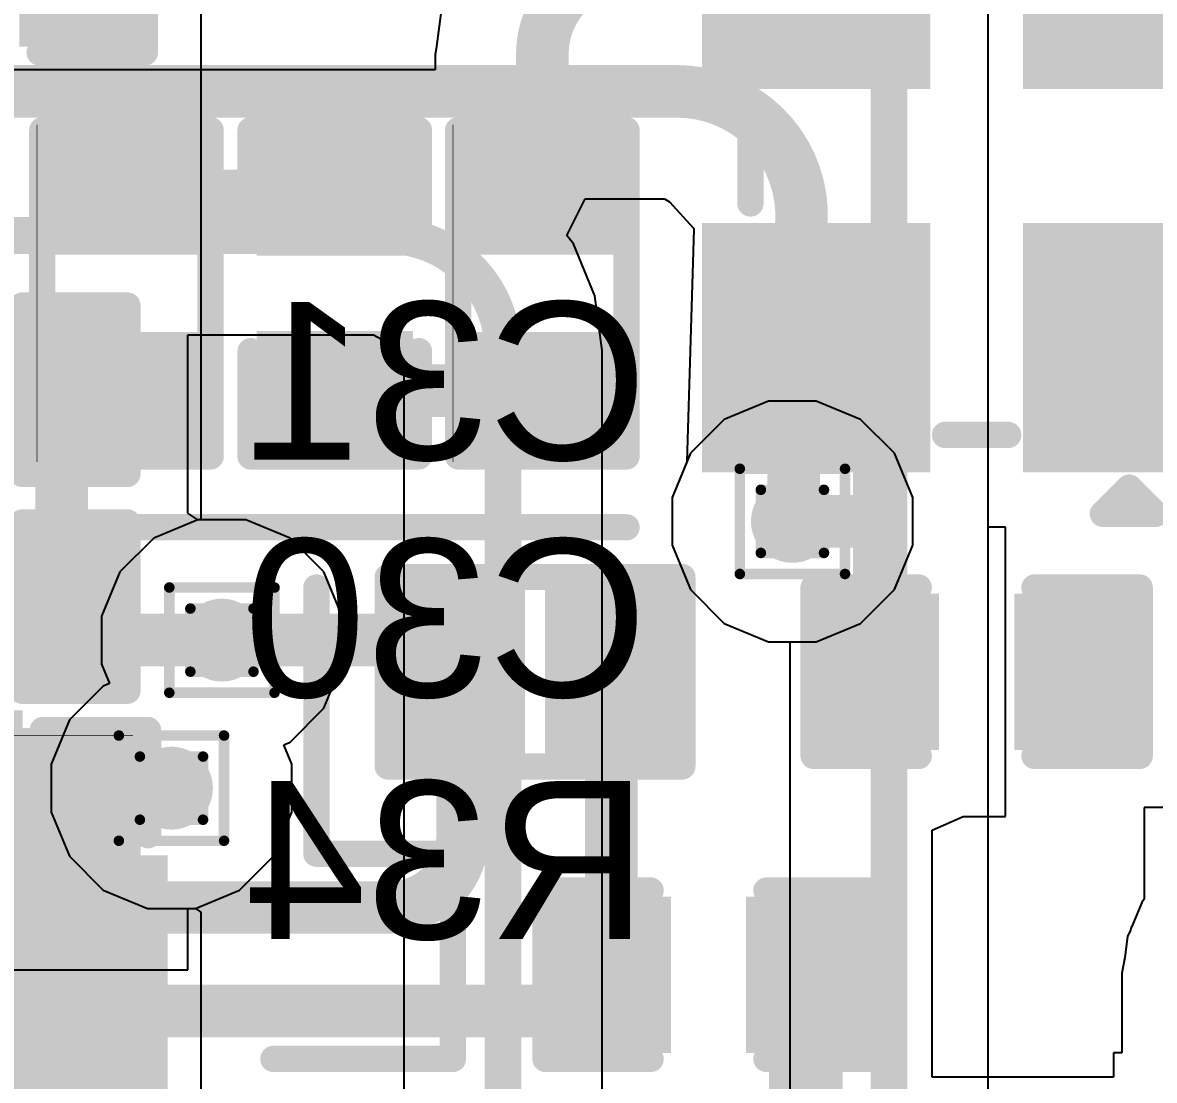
# Model space of a CAD drawing. Header units: inches. Extents: x -12 to 5357, y -8 to 5291.
# Drawn here: x 31.7 to 37.17, y 32.74 to 37.85 of the extents above; entities that cross this region are included whole.
import ezdxf

# ---------------------------------------------------------------- set-up
doc = ezdxf.new("R2010")
doc.units = ezdxf.units.IN
for name, color, linetype in [('Bottom Layer', 5, 'Continuous'), ('Bottom Overlay', 54, 'Continuous'), ('Bottom Paste', 16, 'Continuous'), ('Bottom Solder', 6, 'Continuous'), ('Drill Drawing', 1, 'Continuous'), ('Ground', 16, 'Continuous'), ('Power', 76, 'Continuous'), ('Top Layer', 1, 'Continuous'), ('Top Overlay', 2, 'Continuous'), ('Top Paste', 8, 'Continuous'), ('Top Solder', 216, 'Continuous'), ('Via Holes', 16, 'Continuous')]:
    doc.layers.add(name, color=color, linetype=linetype)
doc.styles.add('Arial', font='', dxfattribs={"height": 0.2})
doc.styles.get('Arial').set_extended_font_data('Arial')

# ---------------------------------------------------------------- blocks, each defined once
blk = doc.blocks.new('SMD2520_4P_2')
at = {"layer": 'Top Layer'}
for points in [[(-1.425, 1.225), (-0.425, 1.225), (-0.425, 0.325), (-1.425, 0.325)], [(0.425, 1.225), (1.425, 1.225), (1.425, 0.325), (0.425, 0.325)], [(-1.425, -0.325), (-0.425, -0.325), (-0.425, -1.225), (-1.425, -1.225)], [(0.425, -0.325), (1.425, -0.325), (1.425, -1.225), (0.425, -1.225)]]:
    blk.add_hatch(color=1, dxfattribs=at).paths.add_polyline_path(points)
at = {"layer": 'Top Paste'}
for points in [[(-1.425, 1.225), (-0.425, 1.225), (-0.425, 0.325), (-1.425, 0.325)], [(0.425, 1.225), (1.425, 1.225), (1.425, 0.325), (0.425, 0.325)], [(-1.425, -0.325), (-0.425, -0.325), (-0.425, -1.225), (-1.425, -1.225)], [(0.425, -0.325), (1.425, -0.325), (1.425, -1.225), (0.425, -1.225)]]:
    blk.add_hatch(color=8, dxfattribs=at).paths.add_polyline_path(points)
at = {"layer": 'Top Solder'}
for points in [[(-1.5266, 1.3266), (-0.3234, 1.3266), (-0.3234, 0.2234), (-1.5266, 0.2234)], [(0.3234, 1.3266), (1.5266, 1.3266), (1.5266, 0.2234), (0.3234, 0.2234)], [(-1.5266, -0.2234), (-0.3234, -0.2234), (-0.3234, -1.3266), (-1.5266, -1.3266)], [(0.3234, -0.2234), (1.5266, -0.2234), (1.5266, -1.3266), (0.3234, -1.3266)]]:
    blk.add_hatch(color=216, dxfattribs=at).paths.add_polyline_path(points)
at = {"layer": 'Top Overlay', "const_width": 0.127}
for points in [[(-0.2286, 1.0922), (0.2032, 1.0922)], [(-1.3462, 0.1524), (-1.3462, -0.1524)], [(1.3462, 0.1524), (1.3462, -0.1524)], [(-1.7272, -0.6096), (-1.6002, -0.7366)], [(-1.7272, -0.6096), (-1.7272, -0.8636)], [(-1.6002, -0.7366), (-1.7272, -0.8636)], [(-0.2286, -1.0922), (0.2032, -1.0922)]]:
    blk.add_lwpolyline(points, dxfattribs=at)
at = {"layer": 'Top Overlay', "const_width": 0.0635}
for points in [[(-0.2604, 1.0922, 1), (-0.1968, 1.0922, 1)], [(0.1714, 1.0922, 1), (0.2349, 1.0922, 1)], [(-1.378, 0.1524, 1), (-1.3144, 0.1524, 1)], [(1.3144, 0.1524, 1), (1.378, 0.1524, 1)], [(-1.378, -0.1524, 1), (-1.3144, -0.1524, 1)], [(1.3144, -0.1524, 1), (1.378, -0.1524, 1)], [(-1.759, -0.6096, 1), (-1.6954, -0.6096, 1)], [(-1.759, -0.6096, 1), (-1.6954, -0.6096, 1)], [(-1.632, -0.7366, 1), (-1.5684, -0.7366, 1)], [(-1.632, -0.7366, 1), (-1.5684, -0.7366, 1)], [(-1.759, -0.8636, 1), (-1.6954, -0.8636, 1)], [(-1.759, -0.8636, 1), (-1.6954, -0.8636, 1)], [(-0.2604, -1.0922, 1), (-0.1968, -1.0922, 1)], [(0.1714, -1.0922, 1), (0.2349, -1.0922, 1)]]:
    blk.add_lwpolyline(points, format="xyb", close=True, dxfattribs=at)
blk = doc.blocks.new('R___0402_3')
at = {"layer": 'Top Layer'}
for points in [[(-0.6985, -0.3175), (-0.6985, 0.3175), (-0.2413, 0.3175), (-0.2413, -0.3175)], [(0.2413, -0.3175), (0.2413, 0.3175), (0.6985, 0.3175), (0.6985, -0.3175)]]:
    blk.add_hatch(color=1, dxfattribs=at).paths.add_polyline_path(points)
at = {"layer": 'Top Paste'}
for points in [[(-0.6985, -0.3175), (-0.6985, 0.3175), (-0.2413, 0.3175), (-0.2413, -0.3175)], [(0.2413, -0.3175), (0.2413, 0.3175), (0.6985, 0.3175), (0.6985, -0.3175)]]:
    blk.add_hatch(color=8, dxfattribs=at).paths.add_polyline_path(points)
at = {"layer": 'Top Solder'}
for points in [[(-0.7535, -0.3725), (-0.7535, 0.3725), (-0.1863, 0.3725), (-0.1863, -0.3725)], [(0.1863, -0.3725), (0.1863, 0.3725), (0.7535, 0.3725), (0.7535, -0.3725)]]:
    blk.add_hatch(color=216, dxfattribs=at).paths.add_polyline_path(points)
at = {"layer": 'Top Overlay'}
for points, const_width in [([(-0.7874, -0.4064), (-0.7874, 0.4064)], 0.127), ([(0.7874, 0.4064), (-0.7874, 0.4064)], 0.127), ([(0.7874, -0.4064), (0.7874, 0.4064)], 0.127), ([(0.7874, -0.4064), (-0.7874, -0.4064)], 0.127), ([(0.8128, -0.4318), (-0.8128, -0.4318)], 0.00323)]:
    blk.add_lwpolyline(points, dxfattribs=dict(at, const_width=const_width))
for points, const_width in [([(-0.8191, 0.4064, 1), (-0.7556, 0.4064, 1)], 0.0635), ([(-0.8191, 0.4064, 1), (-0.7556, 0.4064, 1)], 0.0635), ([(0.7556, 0.4064, 1), (0.8191, 0.4064, 1)], 0.0635), ([(0.7556, 0.4064, 1), (0.8191, 0.4064, 1)], 0.0635), ([(-0.8191, -0.4064, 1), (-0.7556, -0.4064, 1)], 0.0635), ([(-0.8191, -0.4064, 1), (-0.7556, -0.4064, 1)], 0.0635), ([(0.7556, -0.4064, 1), (0.8191, -0.4064, 1)], 0.0635), ([(0.7556, -0.4064, 1), (0.8191, -0.4064, 1)], 0.0635), ([(-0.8136, -0.4318, 1), (-0.812, -0.4318, 1)], 0.00161), ([(0.812, -0.4318, 1), (0.8136, -0.4318, 1)], 0.00161)]:
    blk.add_lwpolyline(points, format="xyb", close=True, dxfattribs=dict(at, const_width=const_width))
blk = doc.blocks.new('C___0402_B_13')
at = {"layer": 'Bottom Layer'}
for points in [[(-0.2413, 0.3175), (-0.2413, -0.3175), (-0.6985, -0.3175), (-0.6985, 0.3175)], [(0.6985, 0.3175), (0.6985, -0.3175), (0.2413, -0.3175), (0.2413, 0.3175)]]:
    blk.add_hatch(color=5, dxfattribs=at).paths.add_polyline_path(points)
at = {"layer": 'Bottom Paste'}
for points in [[(-0.2413, 0.3175), (-0.2413, -0.3175), (-0.6985, -0.3175), (-0.6985, 0.3175)], [(0.6985, 0.3175), (0.6985, -0.3175), (0.2413, -0.3175), (0.2413, 0.3175)]]:
    blk.add_hatch(color=16, dxfattribs=at).paths.add_polyline_path(points)
at = {"layer": 'Bottom Solder'}
for points in [[(-0.1813, 0.3775), (-0.1813, -0.3775), (-0.7585, -0.3775), (-0.7585, 0.3775)], [(0.7585, 0.3775), (0.7585, -0.3775), (0.1813, -0.3775), (0.1813, 0.3775)]]:
    blk.add_hatch(color=6, dxfattribs=at).paths.add_polyline_path(points)
at = {"layer": 'Bottom Overlay', "const_width": 0.127}
for points in [[(-0.7874, -0.4064), (-0.7874, 0.4064)], [(-0.7874, 0.4064), (-0.2794, 0.4064)], [(0.2794, 0.4064), (0.7874, 0.4064)], [(0.7874, -0.4064), (0.7874, 0.4064)], [(-0.7874, -0.4064), (-0.2794, -0.4064)], [(0.2794, -0.4064), (0.7874, -0.4064)]]:
    blk.add_lwpolyline(points, dxfattribs=at)
at = {"layer": 'Bottom Overlay', "const_width": 0.0635}
for points in [[(-0.8191, 0.4064, 1), (-0.7556, 0.4064, 1)], [(-0.8191, 0.4064, 1), (-0.7556, 0.4064, 1)], [(-0.3112, 0.4064, 1), (-0.2477, 0.4064, 1)], [(0.2477, 0.4064, 1), (0.3111, 0.4064, 1)], [(0.7557, 0.4064, 1), (0.8192, 0.4064, 1)], [(0.7557, 0.4064, 1), (0.8192, 0.4064, 1)], [(-0.8191, -0.4064, 1), (-0.7556, -0.4064, 1)], [(-0.8191, -0.4064, 1), (-0.7556, -0.4064, 1)], [(-0.3112, -0.4064, 1), (-0.2477, -0.4064, 1)], [(0.2477, -0.4064, 1), (0.3111, -0.4064, 1)], [(0.7557, -0.4064, 1), (0.8192, -0.4064, 1)], [(0.7557, -0.4064, 1), (0.8192, -0.4064, 1)]]:
    blk.add_lwpolyline(points, format="xyb", close=True, dxfattribs=at)
blk = doc.blocks.new('48_UFQFPN_7_7__19')
at = {"layer": 'Top Layer'}
for points in [[(2.1, -3.6), (2.1, -3.05), (2.4, -3.05), (2.4, -3.6)], [(2.6, -3.6), (2.6, -3.05), (2.9, -3.05), (2.9, -3.6)]]:
    blk.add_hatch(color=1, dxfattribs=at).paths.add_polyline_path(points)
at = {"layer": 'Top Paste'}
for points in [[(2.1, -3.6), (2.1, -3.05), (2.4, -3.05), (2.4, -3.6)], [(2.6, -3.6), (2.6, -3.05), (2.9, -3.05), (2.9, -3.6)]]:
    blk.add_hatch(color=8, dxfattribs=at).paths.add_polyline_path(points)
at = {"layer": 'Top Solder'}
for points in [[(3.7016, -3.0016), (2.9484, -3.0016), (2.9484, -2.4984), (3.7016, -2.4984)], [(1.4984, -3.7016), (1.4984, -2.9484), (2.0016, -2.9484), (2.0016, -3.7016)], [(1.9984, -3.7016), (1.9984, -2.9484), (2.5016, -2.9484), (2.5016, -3.7016)], [(2.4984, -3.7016), (2.4984, -2.9484), (3.0016, -2.9484), (3.0016, -3.7016)]]:
    blk.add_hatch(color=216, dxfattribs=at).paths.add_polyline_path(points)
at = {"layer": 'Top Overlay', "const_width": 0.127}
for points in [[(3.6068, -3.0988), (3.6068, -3.6068)], [(3.0988, -3.6068), (3.6068, -3.6068)]]:
    blk.add_lwpolyline(points, dxfattribs=at)
at = {"layer": 'Top Overlay', "const_width": 0.0635}
for points in [[(3.5751, -3.0988, 1), (3.6386, -3.0988, 1)], [(3.0671, -3.6068, 1), (3.1306, -3.6068, 1)], [(3.5751, -3.6068, 1), (3.6386, -3.6068, 1)], [(3.5751, -3.6068, 1), (3.6386, -3.6068, 1)]]:
    blk.add_lwpolyline(points, format="xyb", close=True, dxfattribs=at)
blk = doc.blocks.new('R___0402_33')
at = {"layer": 'Top Layer'}
for points in [[(-0.6985, -0.3175), (-0.6985, 0.3175), (-0.2413, 0.3175), (-0.2413, -0.3175)], [(0.2413, -0.3175), (0.2413, 0.3175), (0.6985, 0.3175), (0.6985, -0.3175)]]:
    blk.add_hatch(color=1, dxfattribs=at).paths.add_polyline_path(points)
at = {"layer": 'Top Paste'}
for points in [[(-0.6985, -0.3175), (-0.6985, 0.3175), (-0.2413, 0.3175), (-0.2413, -0.3175)], [(0.2413, -0.3175), (0.2413, 0.3175), (0.6985, 0.3175), (0.6985, -0.3175)]]:
    blk.add_hatch(color=8, dxfattribs=at).paths.add_polyline_path(points)
at = {"layer": 'Top Solder'}
for points in [[(-0.7535, -0.3725), (-0.7535, 0.3725), (-0.1863, 0.3725), (-0.1863, -0.3725)], [(0.1863, -0.3725), (0.1863, 0.3725), (0.7535, 0.3725), (0.7535, -0.3725)]]:
    blk.add_hatch(color=216, dxfattribs=at).paths.add_polyline_path(points)
at = {"layer": 'Top Overlay'}
for points, const_width in [([(0.7874, 0.4064), (-0.7874, 0.4064)], 0.127), ([(-0.7874, -0.4064), (-0.7874, 0.4064)], 0.127), ([(0.7874, -0.4064), (0.7874, 0.4064)], 0.127), ([(0.7874, -0.4064), (-0.7874, -0.4064)], 0.127), ([(0.8128, -0.4318), (-0.8128, -0.4318)], 0.00323)]:
    blk.add_lwpolyline(points, dxfattribs=dict(at, const_width=const_width))
for points, const_width in [([(-0.8191, 0.4064, 1), (-0.7556, 0.4064, 1)], 0.0635), ([(-0.8191, 0.4064, 1), (-0.7556, 0.4064, 1)], 0.0635), ([(0.7556, 0.4064, 1), (0.8191, 0.4064, 1)], 0.0635), ([(0.7556, 0.4064, 1), (0.8191, 0.4064, 1)], 0.0635), ([(-0.8191, -0.4064, 1), (-0.7556, -0.4064, 1)], 0.0635), ([(-0.8191, -0.4064, 1), (-0.7556, -0.4064, 1)], 0.0635), ([(0.7556, -0.4064, 1), (0.8191, -0.4064, 1)], 0.0635), ([(0.7556, -0.4064, 1), (0.8191, -0.4064, 1)], 0.0635), ([(-0.8136, -0.4318, 1), (-0.812, -0.4318, 1)], 0.00161), ([(0.812, -0.4318, 1), (0.8136, -0.4318, 1)], 0.00161)]:
    blk.add_lwpolyline(points, format="xyb", close=True, dxfattribs=dict(at, const_width=const_width))
blk = doc.blocks.new('R___0402_B_35')
at = {"layer": 'Bottom Layer'}
for points in [[(-0.2413, 0.3175), (-0.2413, -0.3175), (-0.6985, -0.3175), (-0.6985, 0.3175)], [(0.6985, 0.3175), (0.6985, -0.3175), (0.2413, -0.3175), (0.2413, 0.3175)]]:
    blk.add_hatch(color=5, dxfattribs=at).paths.add_polyline_path(points)
at = {"layer": 'Bottom Paste'}
for points in [[(-0.2413, 0.3175), (-0.2413, -0.3175), (-0.6985, -0.3175), (-0.6985, 0.3175)], [(0.6985, 0.3175), (0.6985, -0.3175), (0.2413, -0.3175), (0.2413, 0.3175)]]:
    blk.add_hatch(color=16, dxfattribs=at).paths.add_polyline_path(points)
at = {"layer": 'Bottom Solder'}
for points in [[(-0.1863, 0.3725), (-0.1863, -0.3725), (-0.7535, -0.3725), (-0.7535, 0.3725)], [(0.7535, 0.3725), (0.7535, -0.3725), (0.1863, -0.3725), (0.1863, 0.3725)]]:
    blk.add_hatch(color=6, dxfattribs=at).paths.add_polyline_path(points)
at = {"layer": 'Bottom Overlay'}
for points, const_width in [([(-0.7874, 0.4064), (0.7874, 0.4064)], 0.127), ([(-0.7874, -0.4064), (-0.7874, 0.4064)], 0.127), ([(0.7874, -0.4064), (0.7874, 0.4064)], 0.127), ([(-0.8128, 0.4318), (0.8128, 0.4318)], 0.00323), ([(-0.7874, -0.4064), (0.7874, -0.4064)], 0.127)]:
    blk.add_lwpolyline(points, dxfattribs=dict(at, const_width=const_width))
for points, const_width in [([(-0.8191, 0.4064, 1), (-0.7556, 0.4064, 1)], 0.0635), ([(-0.8191, 0.4064, 1), (-0.7556, 0.4064, 1)], 0.0635), ([(0.7556, 0.4064, 1), (0.8191, 0.4064, 1)], 0.0635), ([(0.7556, 0.4064, 1), (0.8191, 0.4064, 1)], 0.0635), ([(-0.8136, 0.4318, 1), (-0.812, 0.4318, 1)], 0.00161), ([(0.812, 0.4318, 1), (0.8136, 0.4318, 1)], 0.00161), ([(-0.8191, -0.4064, 1), (-0.7556, -0.4064, 1)], 0.0635), ([(-0.8191, -0.4064, 1), (-0.7556, -0.4064, 1)], 0.0635), ([(0.7556, -0.4064, 1), (0.8191, -0.4064, 1)], 0.0635), ([(0.7556, -0.4064, 1), (0.8191, -0.4064, 1)], 0.0635)]:
    blk.add_lwpolyline(points, format="xyb", close=True, dxfattribs=dict(at, const_width=const_width))
blk = doc.blocks.new('IND_0402_66')
at = {"layer": 'Top Layer'}
for points in [[(-0.55, 0.3), (-0.15, 0.3), (-0.15, -0.3), (-0.55, -0.3)], [(0.15, 0.3), (0.55, 0.3), (0.55, -0.3), (0.15, -0.3)]]:
    blk.add_hatch(color=1, dxfattribs=at).paths.add_polyline_path(points)
at = {"layer": 'Top Paste'}
for points in [[(-0.55, 0.3), (-0.15, 0.3), (-0.15, -0.3), (-0.55, -0.3)], [(0.15, 0.3), (0.55, 0.3), (0.55, -0.3), (0.15, -0.3)]]:
    blk.add_hatch(color=8, dxfattribs=at).paths.add_polyline_path(points)
at = {"layer": 'Top Solder'}
for points in [[(-0.6516, 0.4016), (-0.0484, 0.4016), (-0.0484, -0.4016), (-0.6516, -0.4016)], [(0.0484, 0.4016), (0.6516, 0.4016), (0.6516, -0.4016), (0.0484, -0.4016)]]:
    blk.add_hatch(color=216, dxfattribs=at).paths.add_polyline_path(points)
at = {"layer": 'Top Overlay', "const_width": 0.127}
for points in [[(-0.7112, 0.4572), (-0.7112, -0.4572)], [(-0.3048, 0.4572), (-0.7112, 0.4572)], [(0.7112, 0.4572), (-0.3048, 0.4572)], [(0.7112, 0.4572), (0.7112, -0.4572)], [(-0.3048, -0.4572), (-0.7112, -0.4572)], [(0.7112, -0.4572), (-0.3048, -0.4572)]]:
    blk.add_lwpolyline(points, dxfattribs=at)
at = {"layer": 'Top Overlay', "const_width": 0.0635}
for points in [[(-0.7429, 0.4572, 1), (-0.6794, 0.4572, 1)], [(-0.7429, 0.4572, 1), (-0.6794, 0.4572, 1)], [(-0.3366, 0.4572, 1), (-0.2731, 0.4572, 1)], [(-0.3366, 0.4572, 1), (-0.2731, 0.4572, 1)], [(0.6794, 0.4572, 1), (0.7429, 0.4572, 1)], [(0.6794, 0.4572, 1), (0.7429, 0.4572, 1)], [(-0.7429, -0.4572, 1), (-0.6794, -0.4572, 1)], [(-0.7429, -0.4572, 1), (-0.6794, -0.4572, 1)], [(-0.3366, -0.4572, 1), (-0.2731, -0.4572, 1)], [(-0.3366, -0.4572, 1), (-0.2731, -0.4572, 1)], [(0.6794, -0.4572, 1), (0.7429, -0.4572, 1)], [(0.6794, -0.4572, 1), (0.7429, -0.4572, 1)]]:
    blk.add_lwpolyline(points, format="xyb", close=True, dxfattribs=at)
blk = doc.blocks.new('C___0402_86')
at = {"layer": 'Top Layer'}
for points in [[(-0.6985, -0.3175), (-0.6985, 0.3175), (-0.2413, 0.3175), (-0.2413, -0.3175)], [(0.2413, -0.3175), (0.2413, 0.3175), (0.6985, 0.3175), (0.6985, -0.3175)]]:
    blk.add_hatch(color=1, dxfattribs=at).paths.add_polyline_path(points)
at = {"layer": 'Top Paste'}
for points in [[(-0.6985, -0.3175), (-0.6985, 0.3175), (-0.2413, 0.3175), (-0.2413, -0.3175)], [(0.2413, -0.3175), (0.2413, 0.3175), (0.6985, 0.3175), (0.6985, -0.3175)]]:
    blk.add_hatch(color=8, dxfattribs=at).paths.add_polyline_path(points)
at = {"layer": 'Top Solder'}
for points in [[(-0.7585, -0.3775), (-0.7585, 0.3775), (-0.1813, 0.3775), (-0.1813, -0.3775)], [(0.1813, -0.3775), (0.1813, 0.3775), (0.7585, 0.3775), (0.7585, -0.3775)]]:
    blk.add_hatch(color=216, dxfattribs=at).paths.add_polyline_path(points)
at = {"layer": 'Top Overlay', "const_width": 0.127}
for points in [[(-0.7874, 0.4064), (-0.7874, -0.4064)], [(-0.2794, 0.4064), (-0.7874, 0.4064)], [(0.7874, 0.4064), (0.2794, 0.4064)], [(0.7874, 0.4064), (0.7874, -0.4064)], [(-0.2794, -0.4064), (-0.7874, -0.4064)], [(0.7874, -0.4064), (0.2794, -0.4064)]]:
    blk.add_lwpolyline(points, dxfattribs=at)
at = {"layer": 'Top Overlay', "const_width": 0.0635}
for points in [[(-0.8191, 0.4064, 1), (-0.7556, 0.4064, 1)], [(-0.8191, 0.4064, 1), (-0.7556, 0.4064, 1)], [(-0.3111, 0.4064, 1), (-0.2477, 0.4064, 1)], [(0.2477, 0.4064, 1), (0.3111, 0.4064, 1)], [(0.7556, 0.4064, 1), (0.8191, 0.4064, 1)], [(0.7556, 0.4064, 1), (0.8191, 0.4064, 1)], [(-0.8191, -0.4064, 1), (-0.7556, -0.4064, 1)], [(-0.8191, -0.4064, 1), (-0.7556, -0.4064, 1)], [(-0.3111, -0.4064, 1), (-0.2477, -0.4064, 1)], [(0.2477, -0.4064, 1), (0.3111, -0.4064, 1)], [(0.7556, -0.4064, 1), (0.8191, -0.4064, 1)], [(0.7556, -0.4064, 1), (0.8191, -0.4064, 1)]]:
    blk.add_lwpolyline(points, format="xyb", close=True, dxfattribs=at)
blk = doc.blocks.new('C___0402_87')
at = {"layer": 'Top Layer'}
for points in [[(-0.6985, -0.3175), (-0.6985, 0.3175), (-0.2413, 0.3175), (-0.2413, -0.3175)], [(0.2413, -0.3175), (0.2413, 0.3175), (0.6985, 0.3175), (0.6985, -0.3175)]]:
    blk.add_hatch(color=1, dxfattribs=at).paths.add_polyline_path(points)
at = {"layer": 'Top Paste'}
for points in [[(-0.6985, -0.3175), (-0.6985, 0.3175), (-0.2413, 0.3175), (-0.2413, -0.3175)], [(0.2413, -0.3175), (0.2413, 0.3175), (0.6985, 0.3175), (0.6985, -0.3175)]]:
    blk.add_hatch(color=8, dxfattribs=at).paths.add_polyline_path(points)
at = {"layer": 'Top Solder'}
for points in [[(-0.7585, -0.3775), (-0.7585, 0.3775), (-0.1813, 0.3775), (-0.1813, -0.3775)], [(0.1813, -0.3775), (0.1813, 0.3775), (0.7585, 0.3775), (0.7585, -0.3775)]]:
    blk.add_hatch(color=216, dxfattribs=at).paths.add_polyline_path(points)
at = {"layer": 'Top Overlay', "const_width": 0.127}
for points in [[(-0.7874, 0.4064), (-0.7874, -0.4064)], [(-0.7874, 0.4064), (-0.2794, 0.4064)], [(0.2794, 0.4064), (0.7874, 0.4064)], [(0.7874, 0.4064), (0.7874, -0.4064)], [(-0.7874, -0.4064), (-0.2794, -0.4064)], [(0.2794, -0.4064), (0.7874, -0.4064)]]:
    blk.add_lwpolyline(points, dxfattribs=at)
at = {"layer": 'Top Overlay', "const_width": 0.0635}
for points in [[(-0.8191, 0.4064, 1), (-0.7556, 0.4064, 1)], [(-0.8191, 0.4064, 1), (-0.7556, 0.4064, 1)], [(-0.3111, 0.4064, 1), (-0.2477, 0.4064, 1)], [(0.2477, 0.4064, 1), (0.3111, 0.4064, 1)], [(0.7556, 0.4064, 1), (0.8191, 0.4064, 1)], [(0.7556, 0.4064, 1), (0.8191, 0.4064, 1)], [(-0.8191, -0.4064, 1), (-0.7556, -0.4064, 1)], [(-0.8191, -0.4064, 1), (-0.7556, -0.4064, 1)], [(-0.3111, -0.4064, 1), (-0.2477, -0.4064, 1)], [(0.2477, -0.4064, 1), (0.3111, -0.4064, 1)], [(0.7556, -0.4064, 1), (0.8191, -0.4064, 1)], [(0.7556, -0.4064, 1), (0.8191, -0.4064, 1)]]:
    blk.add_lwpolyline(points, format="xyb", close=True, dxfattribs=at)
blk = doc.blocks.new('C___0402_95')
at = {"layer": 'Top Layer'}
for points in [[(-0.6985, -0.3175), (-0.6985, 0.3175), (-0.2413, 0.3175), (-0.2413, -0.3175)], [(0.2413, -0.3175), (0.2413, 0.3175), (0.6985, 0.3175), (0.6985, -0.3175)]]:
    blk.add_hatch(color=1, dxfattribs=at).paths.add_polyline_path(points)
at = {"layer": 'Top Paste'}
for points in [[(-0.6985, -0.3175), (-0.6985, 0.3175), (-0.2413, 0.3175), (-0.2413, -0.3175)], [(0.2413, -0.3175), (0.2413, 0.3175), (0.6985, 0.3175), (0.6985, -0.3175)]]:
    blk.add_hatch(color=8, dxfattribs=at).paths.add_polyline_path(points)
at = {"layer": 'Top Solder'}
for points in [[(-0.7585, -0.3775), (-0.7585, 0.3775), (-0.1813, 0.3775), (-0.1813, -0.3775)], [(0.1813, -0.3775), (0.1813, 0.3775), (0.7585, 0.3775), (0.7585, -0.3775)]]:
    blk.add_hatch(color=216, dxfattribs=at).paths.add_polyline_path(points)
at = {"layer": 'Top Overlay', "const_width": 0.127}
for points in [[(-0.7874, 0.4064), (-0.7874, -0.4064)], [(-0.2794, 0.4064), (-0.7874, 0.4064)], [(0.7874, 0.4064), (0.2794, 0.4064)], [(0.7874, 0.4064), (0.7874, -0.4064)], [(-0.2794, -0.4064), (-0.7874, -0.4064)], [(0.7874, -0.4064), (0.2794, -0.4064)]]:
    blk.add_lwpolyline(points, dxfattribs=at)
at = {"layer": 'Top Overlay', "const_width": 0.0635}
for points in [[(-0.8191, 0.4064, 1), (-0.7556, 0.4064, 1)], [(-0.8191, 0.4064, 1), (-0.7556, 0.4064, 1)], [(-0.3111, 0.4064, 1), (-0.2477, 0.4064, 1)], [(0.2477, 0.4064, 1), (0.3111, 0.4064, 1)], [(0.7556, 0.4064, 1), (0.8191, 0.4064, 1)], [(0.7556, 0.4064, 1), (0.8191, 0.4064, 1)], [(-0.8191, -0.4064, 1), (-0.7556, -0.4064, 1)], [(-0.8191, -0.4064, 1), (-0.7556, -0.4064, 1)], [(-0.3111, -0.4064, 1), (-0.2477, -0.4064, 1)], [(0.2477, -0.4064, 1), (0.3111, -0.4064, 1)], [(0.7556, -0.4064, 1), (0.8191, -0.4064, 1)], [(0.7556, -0.4064, 1), (0.8191, -0.4064, 1)]]:
    blk.add_lwpolyline(points, format="xyb", close=True, dxfattribs=at)
blk = doc.blocks.new('C___0402_97')
at = {"layer": 'Top Layer'}
for points in [[(-0.6985, -0.3175), (-0.6985, 0.3175), (-0.2413, 0.3175), (-0.2413, -0.3175)], [(0.2413, -0.3175), (0.2413, 0.3175), (0.6985, 0.3175), (0.6985, -0.3175)]]:
    blk.add_hatch(color=1, dxfattribs=at).paths.add_polyline_path(points)
at = {"layer": 'Top Paste'}
for points in [[(-0.6985, -0.3175), (-0.6985, 0.3175), (-0.2413, 0.3175), (-0.2413, -0.3175)], [(0.2413, -0.3175), (0.2413, 0.3175), (0.6985, 0.3175), (0.6985, -0.3175)]]:
    blk.add_hatch(color=8, dxfattribs=at).paths.add_polyline_path(points)
at = {"layer": 'Top Solder'}
for points in [[(-0.7585, -0.3775), (-0.7585, 0.3775), (-0.1813, 0.3775), (-0.1813, -0.3775)], [(0.1813, -0.3775), (0.1813, 0.3775), (0.7585, 0.3775), (0.7585, -0.3775)]]:
    blk.add_hatch(color=216, dxfattribs=at).paths.add_polyline_path(points)
at = {"layer": 'Top Overlay', "const_width": 0.127}
for points in [[(-0.7874, -0.4064), (-0.7874, 0.4064)], [(-0.7874, 0.4064), (-0.2794, 0.4064)], [(0.2794, 0.4064), (0.7874, 0.4064)], [(0.7874, -0.4064), (0.7874, 0.4064)], [(-0.7874, -0.4064), (-0.2794, -0.4064)], [(0.2794, -0.4064), (0.7874, -0.4064)]]:
    blk.add_lwpolyline(points, dxfattribs=at)
at = {"layer": 'Top Overlay', "const_width": 0.0635}
for points in [[(-0.8191, 0.4064, 1), (-0.7556, 0.4064, 1)], [(-0.8191, 0.4064, 1), (-0.7556, 0.4064, 1)], [(-0.3111, 0.4064, 1), (-0.2477, 0.4064, 1)], [(0.2477, 0.4064, 1), (0.3111, 0.4064, 1)], [(0.7556, 0.4064, 1), (0.8191, 0.4064, 1)], [(0.7556, 0.4064, 1), (0.8191, 0.4064, 1)], [(-0.8191, -0.4064, 1), (-0.7556, -0.4064, 1)], [(-0.8191, -0.4064, 1), (-0.7556, -0.4064, 1)], [(-0.3111, -0.4064, 1), (-0.2477, -0.4064, 1)], [(0.2477, -0.4064, 1), (0.3111, -0.4064, 1)], [(0.7556, -0.4064, 1), (0.8191, -0.4064, 1)], [(0.7556, -0.4064, 1), (0.8191, -0.4064, 1)]]:
    blk.add_lwpolyline(points, format="xyb", close=True, dxfattribs=at)
blk = doc.blocks.new('C___0402_B_99')
at = {"layer": 'Bottom Layer'}
for points in [[(-0.2413, 0.3175), (-0.2413, -0.3175), (-0.6985, -0.3175), (-0.6985, 0.3175)], [(0.6985, 0.3175), (0.6985, -0.3175), (0.2413, -0.3175), (0.2413, 0.3175)]]:
    blk.add_hatch(color=5, dxfattribs=at).paths.add_polyline_path(points)
at = {"layer": 'Bottom Paste'}
for points in [[(-0.2413, 0.3175), (-0.2413, -0.3175), (-0.6985, -0.3175), (-0.6985, 0.3175)], [(0.6985, 0.3175), (0.6985, -0.3175), (0.2413, -0.3175), (0.2413, 0.3175)]]:
    blk.add_hatch(color=16, dxfattribs=at).paths.add_polyline_path(points)
at = {"layer": 'Bottom Solder'}
for points in [[(-0.1813, 0.3775), (-0.1813, -0.3775), (-0.7585, -0.3775), (-0.7585, 0.3775)], [(0.7585, 0.3775), (0.7585, -0.3775), (0.1813, -0.3775), (0.1813, 0.3775)]]:
    blk.add_hatch(color=6, dxfattribs=at).paths.add_polyline_path(points)
at = {"layer": 'Bottom Overlay', "const_width": 0.127}
for points in [[(-0.7874, -0.4064), (-0.7874, 0.4064)], [(-0.7874, 0.4064), (-0.2794, 0.4064)], [(0.2794, 0.4064), (0.7874, 0.4064)], [(0.7874, 0.4064), (0.7874, -0.4064)], [(-0.7874, -0.4064), (-0.2794, -0.4064)], [(0.2794, -0.4064), (0.7874, -0.4064)]]:
    blk.add_lwpolyline(points, dxfattribs=at)
at = {"layer": 'Bottom Overlay', "const_width": 0.0635}
for points in [[(-0.8191, 0.4064, 1), (-0.7556, 0.4064, 1)], [(-0.8191, 0.4064, 1), (-0.7556, 0.4064, 1)], [(-0.3111, 0.4064, 1), (-0.2476, 0.4064, 1)], [(0.2477, 0.4064, 1), (0.3111, 0.4064, 1)], [(0.7556, 0.4064, 1), (0.8191, 0.4064, 1)], [(0.7556, 0.4064, 1), (0.8191, 0.4064, 1)], [(-0.8191, -0.4064, 1), (-0.7556, -0.4064, 1)], [(-0.8191, -0.4064, 1), (-0.7556, -0.4064, 1)], [(-0.3111, -0.4064, 1), (-0.2477, -0.4064, 1)], [(0.2477, -0.4064, 1), (0.3111, -0.4064, 1)], [(0.7557, -0.4064, 1), (0.8192, -0.4064, 1)], [(0.7557, -0.4064, 1), (0.8192, -0.4064, 1)]]:
    blk.add_lwpolyline(points, format="xyb", close=True, dxfattribs=at)

msp = doc.modelspace()

# ---------------------------------------------------------------- hatches: boundary and pattern name
at = {"layer": 'Bottom Layer'}
h = msp.add_hatch(color=5, dxfattribs=at)
edge = h.paths.add_edge_path()
edge.add_arc((35.4189, 35.44), 0.2, 0, 360)
h = msp.add_hatch(color=5, dxfattribs=at)
edge = h.paths.add_edge_path()
edge.add_arc((32.6644, 34.8667), 0.2, 0, 360)
h = msp.add_hatch(color=5, dxfattribs=at)
edge = h.paths.add_edge_path()
edge.add_arc((32.4208, 34.1521), 0.2, 0, 360)
at = {"layer": 'Ground'}
h = msp.add_hatch(color=16, dxfattribs=at)
edge = h.paths.add_edge_path()
edge.add_arc((35.4189, 35.44), 0.2, 0, 360)
h = msp.add_hatch(color=16, dxfattribs=at)
edge = h.paths.add_edge_path()
edge.add_arc((32.6644, 34.8667), 0.2, 0, 360)
h = msp.add_hatch(color=16, dxfattribs=at)
edge = h.paths.add_edge_path()
edge.add_arc((32.4208, 34.1521), 0.2, 0, 360)
at = {"layer": 'Power'}
h = msp.add_hatch(color=76, dxfattribs=at)
edge = h.paths.add_edge_path()
edge.add_arc((35.4189, 35.44), 0.2, 0, 360)
h = msp.add_hatch(color=76, dxfattribs=at)
edge = h.paths.add_edge_path()
edge.add_arc((32.6644, 34.8667), 0.2, 0, 360)
h = msp.add_hatch(color=76, dxfattribs=at)
edge = h.paths.add_edge_path()
edge.add_arc((32.4208, 34.1521), 0.2, 0, 360)
at = {"layer": 'Top Layer'}
h = msp.add_hatch(color=1, dxfattribs=at)
edge = h.paths.add_edge_path()
edge.add_arc((35.4189, 35.44), 0.2, 0, 360)
h = msp.add_hatch(color=1, dxfattribs=at)
edge = h.paths.add_edge_path()
edge.add_arc((32.6644, 34.8667), 0.2, 0, 360)
h = msp.add_hatch(color=1, dxfattribs=at)
edge = h.paths.add_edge_path()
edge.add_arc((32.4208, 34.1521), 0.2, 0, 360)
at = {"layer": 'Via Holes'}
h = msp.add_hatch(color=7, dxfattribs=at)
edge = h.paths.add_edge_path()
edge.add_arc((35.4189, 35.44), 0.1, 0, 360)
h = msp.add_hatch(color=7, dxfattribs=at)
edge = h.paths.add_edge_path()
edge.add_arc((32.6644, 34.8667), 0.1, 0, 360)
h = msp.add_hatch(color=7, dxfattribs=at)
edge = h.paths.add_edge_path()
edge.add_arc((32.4208, 34.1521), 0.1, 0, 360)

# ---------------------------------------------------------------- linework, layer by layer
at = {"layer": 'Bottom Layer'}
for p, q in [((36.3647, 28.7263), (36.3647, 47.5788)), ((34.3303, 36.82), (34.418, 36.9978)), ((34.418, 36.9978), (34.8008, 36.9978)), ((34.8008, 36.9978), (34.8257, 36.983)), ((34.8257, 36.983), (34.94, 36.857)), ((34.9433, 36.8509), (34.9094, 35.7282)), ((34.94, 36.857), (34.9433, 36.8509)), ((34.3612, 36.7797), (34.3303, 36.82)), ((34.465, 36.5291), (34.3612, 36.7797)), ((34.4998, 36.2649), (34.465, 36.5291)), ((32.5002, 35.4802), (32.5002, 36.3413)), ((32.5002, 36.3413), (33.397, 36.3413)), ((33.397, 36.3413), (33.4905, 36.2892)), ((33.4905, 36.2892), (33.5426, 36.1957)), ((34.5008, 36.2602), (34.4998, 36.2649)), ((34.5008, 29.7339), (34.5008, 36.2602)), ((33.5426, 36.1957), (33.5426, 32.1477)), ((34.9094, 35.7282), (34.8379, 35.5555)), ((34.8379, 35.5555), (34.8379, 35.3244)), ((32.5488, 35.4477), (32.5002, 35.4802)), ((32.78, 35.4477), (32.5488, 35.4477)), ((32.9935, 35.3592), (32.78, 35.4477)), ((33.1569, 35.1958), (32.9935, 35.3592)), ((34.8379, 35.3244), (34.9263, 35.1108)), ((33.2454, 34.9823), (33.1569, 35.1958)), ((34.9263, 35.1108), (35.0898, 34.9474)), ((33.2454, 34.7511), (33.2454, 34.9823)), ((35.0898, 34.9474), (35.3033, 34.859)), ((35.3033, 34.859), (35.4065, 34.859)), ((35.4065, 34.859), (35.4065, 28.8679)), ((33.1569, 34.5376), (33.2454, 34.7511)), ((32.9935, 34.3741), (33.1569, 34.5376)), ((32.963, 34.3615), (32.9935, 34.3741)), ((33.0018, 34.2677), (32.963, 34.3615)), ((33.0018, 34.0365), (33.0018, 34.2677)), ((32.9134, 33.823), (33.0018, 34.0365)), ((32.7499, 33.6595), (32.9134, 33.823)), ((32.5364, 33.5711), (32.7499, 33.6595)), ((32.5002, 33.2747), (32.5002, 33.5711)), ((32.5002, 33.5711), (32.5364, 33.5711)), ((30.3412, 33.2747), (32.5002, 33.2747))]:
    msp.add_line(p, q, dxfattribs=at)
for points, const_width in [([(35.8856, 28.7263), (35.8856, 47.9214)], 0.1778), ([(28.2194, 37.5158), (34.8633, 37.5158)], 0.254), ([(35.4189, 35.44), (35.4623, 36.8759)], 0.254), ([(35.4623, 36.8759), (35.4628, 36.8876)], 0.254), ([(23.9145, 36.8204), (33.4615, 36.8204)], 0.1778), ([(34.0217, 29.7339), (34.0217, 36.2602)], 0.1778), ([(31.8906, 35.0285), (31.8906, 36.0755)], 0.254), ([(32.0524, 34.8667), (32.6644, 34.8667)], 0.254), ([(32.0695, 34.1521), (32.4208, 34.1521)], 0.254)]:
    msp.add_lwpolyline(points, dxfattribs=dict(at, const_width=const_width))
for points, const_width in [([(34.7998, 37.5158, 1), (34.9268, 37.5158, 1)], 0.127), ([(34.7998, 37.5158, 1), (34.9268, 37.5158, 1)], 0.127), ([(35.3988, 36.8759, 1), (35.5258, 36.8759, 1)], 0.127), ([(35.3988, 36.8759, 1), (35.5258, 36.8759, 1)], 0.127), ([(35.3993, 36.8876, 1), (35.5263, 36.8876, 1)], 0.127), ([(35.3993, 36.8876, 1), (35.5263, 36.8876, 1)], 0.127), ([(33.417, 36.8204, 1), (33.5059, 36.8204, 1)], 0.0889), ([(33.417, 36.8204, 1), (33.5059, 36.8204, 1)], 0.0889), ([(33.9772, 36.2602, 1), (34.0661, 36.2602, 1)], 0.0889), ([(33.9772, 36.2602, 1), (34.0661, 36.2602, 1)], 0.0889), ([(31.8271, 36.0755, 1), (31.9541, 36.0755, 1)], 0.127), ([(35.3554, 35.44, 1), (35.4824, 35.44, 1)], 0.127), ([(31.8271, 35.0285, 1), (31.9541, 35.0285, 1)], 0.127), ([(31.8271, 35.0285, 1), (31.9541, 35.0285, 1)], 0.127), ([(31.9889, 34.8667, 1), (32.1159, 34.8667, 1)], 0.127), ([(31.9889, 34.8667, 1), (32.1159, 34.8667, 1)], 0.127), ([(32.6009, 34.8667, 1), (32.7279, 34.8667, 1)], 0.127), ([(32.006, 34.1521, 1), (32.133, 34.1521, 1)], 0.127), ([(32.006, 34.1521, 1), (32.133, 34.1521, 1)], 0.127), ([(32.3573, 34.1521, 1), (32.4843, 34.1521, 1)], 0.127), ([(31.8271, 33.9732, 1), (31.9541, 33.9732, 1)], 0.127)]:
    msp.add_lwpolyline(points, format="xyb", close=True, dxfattribs=dict(at, const_width=const_width))
for points, const_width in [([(34.8633, 37.5158, -0.427982), (35.4628, 36.8876)], 0.254), ([(33.4615, 36.8204, -0.414214), (34.0217, 36.2602)], 0.1778), ([(32.0524, 34.8667, -0.414214), (31.8906, 35.0285)], 0.254), ([(31.8906, 33.9732, -0.414214), (32.0695, 34.1521)], 0.254)]:
    msp.add_lwpolyline(points, format="xyb", dxfattribs=dict(at, const_width=const_width))
at = {"layer": 'Drill Drawing', "const_width": 0.0508}
for points in [[(35.1649, 35.694), (35.6729, 35.694)], [(35.1649, 35.186), (35.1649, 35.694)], [(35.6729, 35.186), (35.6729, 35.694)], [(35.2665, 35.5924), (35.5713, 35.5924)], [(35.2665, 35.2876), (35.2665, 35.5924)], [(35.5713, 35.2876), (35.5713, 35.5924)], [(35.2665, 35.2876), (35.5713, 35.2876)], [(35.1649, 35.186), (35.6729, 35.186)], [(32.4104, 35.1207), (32.9184, 35.1207)], [(32.4104, 34.6127), (32.4104, 35.1207)], [(32.9184, 34.6127), (32.9184, 35.1207)], [(32.512, 35.0191), (32.8168, 35.0191)], [(32.512, 34.7143), (32.512, 35.0191)], [(32.8168, 34.7143), (32.8168, 35.0191)], [(32.512, 34.7143), (32.8168, 34.7143)], [(32.4104, 34.6127), (32.9184, 34.6127)], [(32.1668, 34.4061), (32.6748, 34.4061)], [(32.1668, 33.8981), (32.1668, 34.4061)], [(32.6748, 33.8981), (32.6748, 34.4061)], [(32.2684, 34.3045), (32.5732, 34.3045)], [(32.2684, 33.9997), (32.2684, 34.3045)], [(32.5732, 33.9997), (32.5732, 34.3045)], [(32.2684, 33.9997), (32.5732, 33.9997)], [(32.1668, 33.8981), (32.6748, 33.8981)]]:
    msp.add_lwpolyline(points, dxfattribs=at)
at = {"layer": 'Drill Drawing', "const_width": 0.0254}
for points in [[(35.1522, 35.694, 1), (35.1776, 35.694, 1)], [(35.1522, 35.694, 1), (35.1776, 35.694, 1)], [(35.6602, 35.694, 1), (35.6856, 35.694, 1)], [(35.6602, 35.694, 1), (35.6856, 35.694, 1)], [(35.2538, 35.5924, 1), (35.2792, 35.5924, 1)], [(35.2538, 35.5924, 1), (35.2792, 35.5924, 1)], [(35.5586, 35.5924, 1), (35.584, 35.5924, 1)], [(35.5586, 35.5924, 1), (35.584, 35.5924, 1)], [(35.2538, 35.2876, 1), (35.2792, 35.2876, 1)], [(35.2538, 35.2876, 1), (35.2792, 35.2876, 1)], [(35.5586, 35.2876, 1), (35.584, 35.2876, 1)], [(35.5586, 35.2876, 1), (35.584, 35.2876, 1)], [(35.1522, 35.186, 1), (35.1776, 35.186, 1)], [(35.1522, 35.186, 1), (35.1776, 35.186, 1)], [(35.6602, 35.186, 1), (35.6856, 35.186, 1)], [(35.6602, 35.186, 1), (35.6856, 35.186, 1)], [(32.3977, 35.1207, 1), (32.4231, 35.1207, 1)], [(32.3977, 35.1207, 1), (32.4231, 35.1207, 1)], [(32.9057, 35.1207, 1), (32.9311, 35.1207, 1)], [(32.9057, 35.1207, 1), (32.9311, 35.1207, 1)], [(32.4993, 35.0191, 1), (32.5247, 35.0191, 1)], [(32.4993, 35.0191, 1), (32.5247, 35.0191, 1)], [(32.8041, 35.0191, 1), (32.8295, 35.0191, 1)], [(32.8041, 35.0191, 1), (32.8295, 35.0191, 1)], [(32.4993, 34.7143, 1), (32.5247, 34.7143, 1)], [(32.4993, 34.7143, 1), (32.5247, 34.7143, 1)], [(32.8041, 34.7143, 1), (32.8295, 34.7143, 1)], [(32.8041, 34.7143, 1), (32.8295, 34.7143, 1)], [(32.3977, 34.6127, 1), (32.4231, 34.6127, 1)], [(32.3977, 34.6127, 1), (32.4231, 34.6127, 1)], [(32.9057, 34.6127, 1), (32.9311, 34.6127, 1)], [(32.9057, 34.6127, 1), (32.9311, 34.6127, 1)], [(32.1541, 34.4061, 1), (32.1795, 34.4061, 1)], [(32.1541, 34.4061, 1), (32.1795, 34.4061, 1)], [(32.6621, 34.4061, 1), (32.6875, 34.4061, 1)], [(32.6621, 34.4061, 1), (32.6875, 34.4061, 1)], [(32.2557, 34.3045, 1), (32.2811, 34.3045, 1)], [(32.2557, 34.3045, 1), (32.2811, 34.3045, 1)], [(32.5605, 34.3045, 1), (32.5859, 34.3045, 1)], [(32.5605, 34.3045, 1), (32.5859, 34.3045, 1)], [(32.2557, 33.9997, 1), (32.2811, 33.9997, 1)], [(32.2557, 33.9997, 1), (32.2811, 33.9997, 1)], [(32.5605, 33.9997, 1), (32.5859, 33.9997, 1)], [(32.5605, 33.9997, 1), (32.5859, 33.9997, 1)], [(32.1541, 33.8981, 1), (32.1795, 33.8981, 1)], [(32.1541, 33.8981, 1), (32.1795, 33.8981, 1)], [(32.6621, 33.8981, 1), (32.6875, 33.8981, 1)], [(32.6621, 33.8981, 1), (32.6875, 33.8981, 1)]]:
    msp.add_lwpolyline(points, format="xyb", close=True, dxfattribs=at)
at = {"layer": 'Ground'}
for p, q in [((35.3033, 36.021), (35.0898, 35.9325)), ((35.5344, 36.021), (35.3033, 36.021)), ((35.748, 35.9325), (35.5344, 36.021)), ((35.0898, 35.9325), (34.9263, 35.7691)), ((35.9114, 35.7691), (35.748, 35.9325)), ((34.9263, 35.7691), (34.8379, 35.5555)), ((35.9999, 35.5555), (35.9114, 35.7691)), ((34.8379, 35.5555), (34.8379, 35.3244)), ((35.9999, 35.3244), (35.9999, 35.5555)), ((32.5488, 35.4477), (32.3353, 35.3592)), ((32.78, 35.4477), (32.5488, 35.4477)), ((32.9935, 35.3592), (32.78, 35.4477)), ((32.3353, 35.3592), (32.1719, 35.1958)), ((33.1569, 35.1958), (32.9935, 35.3592)), ((34.8379, 35.3244), (34.9263, 35.1108)), ((35.9114, 35.1108), (35.9999, 35.3244)), ((32.1719, 35.1958), (32.0834, 34.9823)), ((33.2454, 34.9823), (33.1569, 35.1958)), ((34.9263, 35.1108), (35.0898, 34.9474)), ((35.748, 34.9474), (35.9114, 35.1108)), ((32.0834, 34.9823), (32.0834, 34.7511)), ((33.2454, 34.7511), (33.2454, 34.9823)), ((35.0898, 34.9474), (35.3033, 34.859)), ((35.5344, 34.859), (35.748, 34.9474)), ((35.3033, 34.859), (35.5344, 34.859)), ((32.0834, 34.7511), (32.1223, 34.6573)), ((33.1569, 34.5376), (33.2454, 34.7511)), ((32.0917, 34.6446), (31.9283, 34.4812)), ((32.1223, 34.6573), (32.0917, 34.6446)), ((32.9935, 34.3741), (33.1569, 34.5376)), ((31.9283, 34.4812), (31.8398, 34.2677)), ((32.963, 34.3615), (32.9935, 34.3741)), ((33.0018, 34.2677), (32.963, 34.3615)), ((31.8398, 34.2677), (31.8398, 34.0365)), ((33.0018, 34.0365), (33.0018, 34.2677)), ((31.8398, 34.0365), (31.9283, 33.823)), ((32.9134, 33.823), (33.0018, 34.0365)), ((31.9283, 33.823), (32.0917, 33.6595)), ((32.7499, 33.6595), (32.9134, 33.823)), ((32.0917, 33.6595), (32.3053, 33.5711)), ((32.5364, 33.5711), (32.7499, 33.6595)), ((32.3053, 33.5711), (32.5364, 33.5711))]:
    msp.add_line(p, q, dxfattribs=at)
at = {"layer": 'Power'}
for p, q in [((32.5628, 38.0835), (32.5628, 35.4477)), ((32.5488, 35.4477), (32.3353, 35.3592)), ((32.5628, 35.4477), (32.5488, 35.4477)), ((32.3353, 35.3592), (32.1719, 35.1958)), ((32.1719, 35.1958), (32.0834, 34.9823)), ((32.0834, 34.9823), (32.0834, 34.7511)), ((32.0834, 34.7511), (32.1223, 34.6573)), ((32.0917, 34.6446), (31.9283, 34.4812)), ((32.1223, 34.6573), (32.0917, 34.6446)), ((31.9283, 34.4812), (31.8398, 34.2677)), ((31.8398, 34.2677), (31.8398, 34.0365)), ((31.8398, 34.0365), (31.9283, 33.823)), ((31.9283, 33.823), (32.0917, 33.6595)), ((32.0917, 33.6595), (32.3053, 33.5711)), ((32.3053, 33.5711), (32.5364, 33.5711)), ((32.5364, 33.5711), (32.5628, 33.5535)), ((32.5628, 33.5535), (32.5628, 31.5785))]:
    msp.add_line(p, q, dxfattribs=at)
at = {"layer": 'Top Layer'}
for p, q in [((36.3644, 37.2475), (36.3644, 39.0095)), ((33.7277, 37.9401), (33.6989, 37.7211)), ((33.6989, 37.7211), (33.6935, 37.6941)), ((33.6935, 37.6941), (33.6935, 37.6205)), ((32.9021, 37.6205), (31.6448, 37.6205)), ((33.6935, 37.6205), (32.9021, 37.6205)), ((32.9021, 37.6205), (32.9021, 37.6205)), ((36.3644, 37.1595), (36.3644, 37.2475)), ((36.3644, 37.2475), (36.3644, 37.2475)), ((36.3644, 35.4128), (36.3644, 37.1595)), ((36.3644, 37.1595), (36.3644, 37.1595)), ((36.4481, 35.4128), (36.3644, 35.4128)), ((36.4481, 34.0158), (36.4481, 35.4128)), ((38.9796, 34.0594), (37.1176, 34.0594)), ((37.1176, 34.0594), (37.1176, 33.616)), ((36.0934, 33.9499), (36.2439, 34.0158)), ((36.2439, 34.0158), (36.4481, 34.0158)), ((36.0934, 32.7569), (36.0934, 33.9499)), ((37.1176, 33.616), (37.1057, 33.6005)), ((37.1057, 33.6005), (37.0574, 33.4838)), ((37.0505, 33.4672), (37.0373, 33.4354)), ((37.0523, 33.4762), (37.0505, 33.4672)), ((37.0574, 33.4838), (37.0523, 33.4762)), ((37.0373, 33.4354), (37.024, 33.3338)), ((37.024, 33.3338), (37.0089, 33.2582)), ((37.0089, 33.2582), (37.0089, 32.8744)), ((37.0089, 32.8744), (36.9688, 32.8744)), ((36.9688, 32.8744), (36.9688, 32.7569)), ((36.9688, 32.7569), (36.0934, 32.7569))]:
    msp.add_line(p, q, dxfattribs=at)
at = {"layer": 'Top Layer', "const_width": 0.254}
for points in [[(34.2114, 37.6941, -0.198912), (34.3387, 38.0013)], [(35.5334, 36.2785, -0.414214), (35.8385, 35.9734)], [(33.8263, 33.9216, -0.414214), (33.4807, 33.576)]]:
    msp.add_lwpolyline(points, format="xyb", dxfattribs=at)
at = {"layer": 'Top Layer'}
for points, const_width in [([(34.2114, 37.0109), (34.2114, 37.6941)], 0.254), ([(32.0258, 37.0109), (33.1204, 37.0109)], 0.254), ([(33.1204, 37.0109), (33.1204, 37.0109)], 0.254), ([(33.1204, 36.0711), (34.2114, 36.0711)], 0.254), ([(34.2114, 36.0711), (34.2114, 36.0711)], 0.254), ([(31.2048, 36.0711), (32.2036, 36.0711)], 0.1778), ([(35.8385, 35.44), (35.8385, 35.9734)], 0.254), ([(35.4189, 35.44), (35.8385, 35.44)], 0.254), ([(35.8385, 34.7143), (35.8385, 35.44)], 0.254), ([(32.6644, 34.8667), (33.8263, 34.8667)], 0.254), ([(33.8263, 33.9216), (33.8263, 34.7143)], 0.254), ([(34.544, 33.1776), (34.544, 34.6966)], 0.254), ([(31.4913, 34.151), (32.4197, 34.151)], 0.381), ([(32.4197, 34.151), (32.4208, 34.1521)], 0.381), ([(32.0258, 33.576), (33.4807, 33.576)], 0.254), ([(35.4838, 32.1759), (35.4838, 33.2514)], 0.3551), ([(34.4424, 33.076), (34.544, 33.1776)], 0.254), ([(32.0258, 33.076), (34.4424, 33.076)], 0.254)]:
    msp.add_lwpolyline(points, dxfattribs=dict(at, const_width=const_width))
for points, const_width in [([(34.1479, 37.6941, 1), (34.2749, 37.6941, 1)], 0.127), ([(34.1479, 37.6941, 1), (34.2749, 37.6941, 1)], 0.127), ([(31.9623, 37.0109, 1), (32.0893, 37.0109, 1)], 0.127), ([(33.0569, 37.0109, 1), (33.1839, 37.0109, 1)], 0.127), ([(33.0569, 37.0109, 1), (33.1839, 37.0109, 1)], 0.127), ([(33.0569, 37.0109, 1), (33.1839, 37.0109, 1)], 0.127), ([(34.1479, 37.0109, 1), (34.2749, 37.0109, 1)], 0.127), ([(35.4699, 36.2785, 1), (35.5969, 36.2785, 1)], 0.127), ([(33.0569, 36.0711, 1), (33.1839, 36.0711, 1)], 0.127), ([(34.1479, 36.0711, 1), (34.2749, 36.0711, 1)], 0.127), ([(34.1479, 36.0711, 1), (34.2749, 36.0711, 1)], 0.127), ([(34.1479, 36.0711, 1), (34.2749, 36.0711, 1)], 0.127), ([(32.1592, 36.0711, 1), (32.2481, 36.0711, 1)], 0.0889), ([(35.775, 35.9734, 1), (35.902, 35.9734, 1)], 0.127), ([(35.775, 35.9734, 1), (35.902, 35.9734, 1)], 0.127), ([(35.3554, 35.44, 1), (35.4824, 35.44, 1)], 0.127), ([(35.775, 35.44, 1), (35.902, 35.44, 1)], 0.127), ([(35.775, 35.44, 1), (35.902, 35.44, 1)], 0.127), ([(35.775, 35.44, 1), (35.902, 35.44, 1)], 0.127), ([(32.6009, 34.8667, 1), (32.7279, 34.8667, 1)], 0.127), ([(33.7628, 34.8667, 1), (33.8898, 34.8667, 1)], 0.127), ([(33.7628, 34.7143, 1), (33.8898, 34.7143, 1)], 0.127), ([(34.4805, 34.6966, 1), (34.6075, 34.6966, 1)], 0.127), ([(35.775, 34.7143, 1), (35.902, 34.7143, 1)], 0.127), ([(32.3245, 34.151, 1), (32.515, 34.151, 1)], 0.1905), ([(32.3245, 34.151, 1), (32.515, 34.151, 1)], 0.1905), ([(32.3256, 34.1521, 1), (32.5161, 34.1521, 1)], 0.1905), ([(33.7628, 33.9216, 1), (33.8898, 33.9216, 1)], 0.127), ([(33.7628, 33.9216, 1), (33.8898, 33.9216, 1)], 0.127), ([(31.9623, 33.576, 1), (32.0893, 33.576, 1)], 0.127), ([(33.4172, 33.576, 1), (33.5442, 33.576, 1)], 0.127), ([(33.4172, 33.576, 1), (33.5442, 33.576, 1)], 0.127), ([(35.395, 33.2514, 1), (35.5726, 33.2514, 1)], 0.1776), ([(34.4805, 33.1776, 1), (34.6075, 33.1776, 1)], 0.127), ([(34.4805, 33.1776, 1), (34.6075, 33.1776, 1)], 0.127), ([(31.9623, 33.076, 1), (32.0893, 33.076, 1)], 0.127), ([(34.3789, 33.076, 1), (34.5059, 33.076, 1)], 0.127), ([(34.3789, 33.076, 1), (34.5059, 33.076, 1)], 0.127)]:
    msp.add_lwpolyline(points, format="xyb", close=True, dxfattribs=dict(at, const_width=const_width))
at = {"layer": 'Top Overlay', "const_width": 0.127}
for points in [[(25.2414, 35.4114), (34.6178, 35.4114)], [(33.1204, 33.8356), (33.1204, 35.1207)], [(33.1204, 33.8356), (33.7796, 33.8356)], [(33.7796, 32.845), (33.7796, 33.8356)], [(32.9131, 32.845), (33.7796, 32.845)]]:
    msp.add_lwpolyline(points, dxfattribs=at)
at = {"layer": 'Top Overlay', "const_width": 0.0635}
for points in [[(34.5861, 35.4114, 1), (34.6496, 35.4114, 1)], [(33.0887, 35.1207, 1), (33.1522, 35.1207, 1)], [(33.0887, 33.8356, 1), (33.1522, 33.8356, 1)], [(33.0887, 33.8356, 1), (33.1522, 33.8356, 1)], [(33.7479, 33.8356, 1), (33.8114, 33.8356, 1)], [(33.7479, 33.8356, 1), (33.8114, 33.8356, 1)], [(32.8813, 32.845, 1), (32.9448, 32.845, 1)], [(33.7479, 32.845, 1), (33.8114, 32.845, 1)], [(33.7479, 32.845, 1), (33.8114, 32.845, 1)]]:
    msp.add_lwpolyline(points, format="xyb", close=True, dxfattribs=at)

# ---------------------------------------------------------------- block references
for name, p, rotation in [('SMD2520_4P_2', (36.3084, 37.2035), 90), ('C___0402_86', (31.5051, 38.1098), 180), ('R___0402_33', (32.2036, 36.541), 270), ('C___0402_87', (33.2093, 36.541), 90), ('R___0402_3', (34.2114, 36.541), 270), ('IND_0402_66', (34.1763, 34.7143), 180), ('C___0402_95', (36.3084, 34.7143), 180), ('48_UFQFPN_7_7__19', (28.7008, 30.826), 90)]:
    msp.add_blockref(name, p, dxfattribs=dict(rotation=rotation))
for name, p in [('C___0402_B_13', (31.4207, 36.0755)), ('C___0402_B_99', (31.4207, 35.0285)), ('R___0402_B_35', (31.4207, 33.9732)), ('C___0402_97', (35.0139, 33.2514))]:
    msp.add_blockref(name, p)

# ---------------------------------------------------------------- texts
at = {"layer": 'Bottom Overlay', "style": 'Arial', "text_generation_flag": 2}
for s, p in [('C31', (34.7214, 35.7375)), ('C30', (34.7214, 34.5924)), ('R34', (34.7214, 33.4244))]:
    msp.add_text(s, height=0.762, dxfattribs=at).set_placement(p)

doc.saveas('drawing.dxf')
